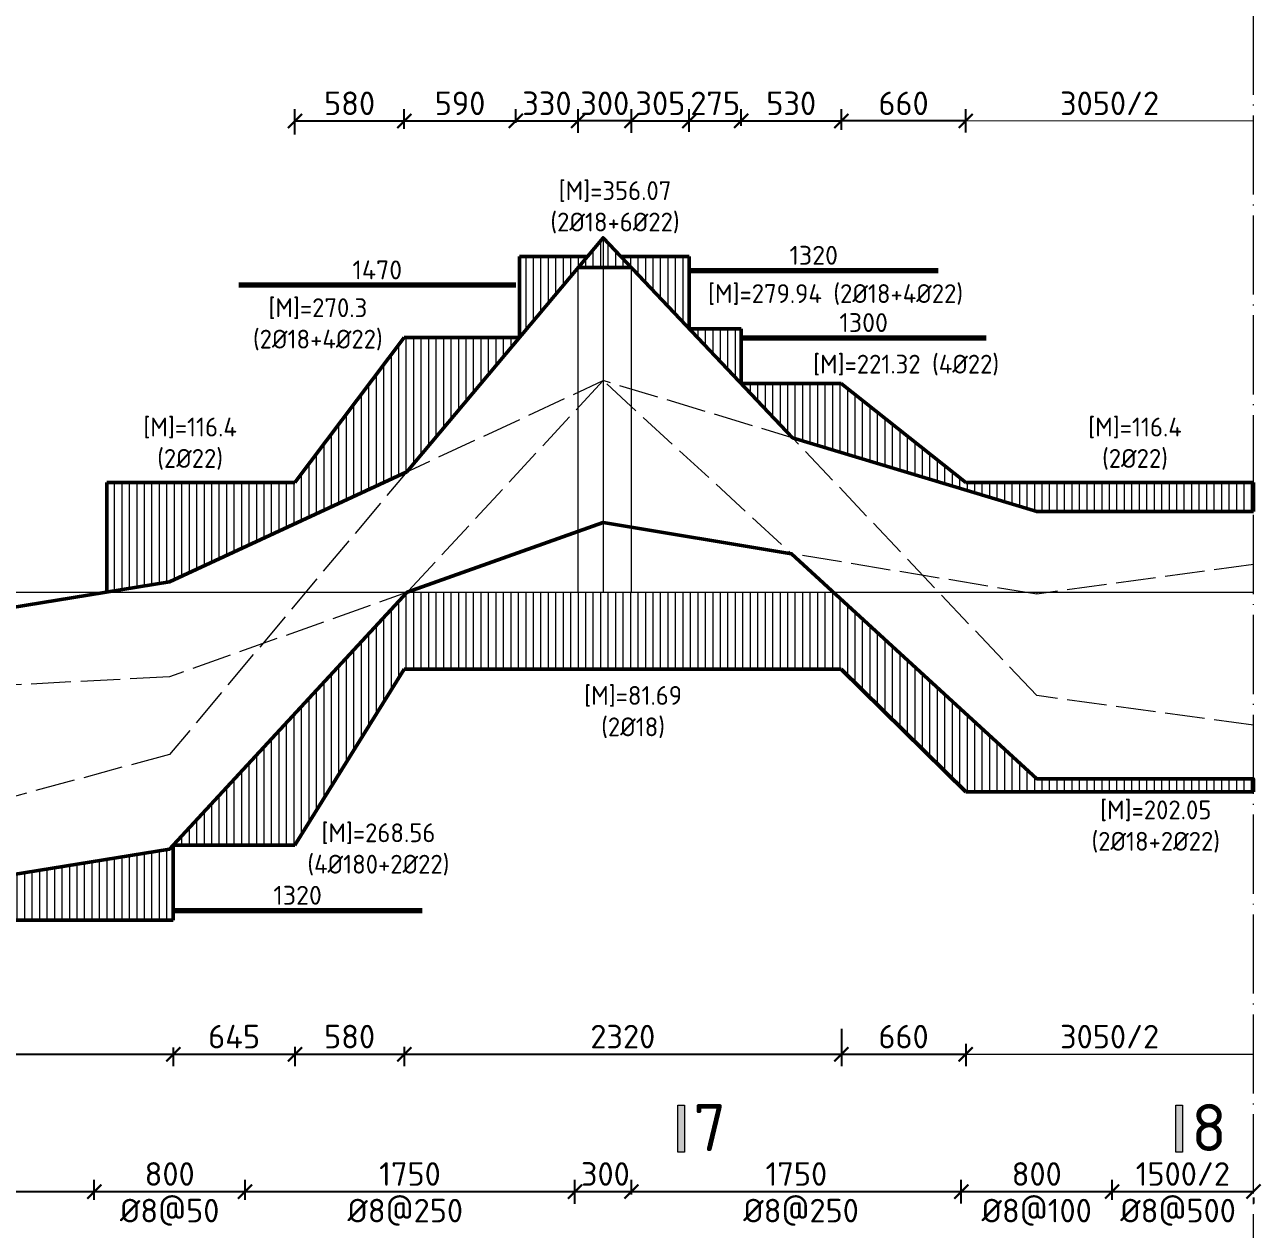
# Model space of a CAD drawing. Header units: millimetres. Extents: x 0 to 4970, y -594 to 1412.
# Drawn here: x 480.2 to 611.4, y -427.7 to -299.9 of the extents above; entities that cross this region are included whole.
import ezdxf

# ---------------------------------------------------------------- set-up
doc = ezdxf.new("R2010")
doc.units = ezdxf.units.MM
doc.header["$LTSCALE"] = 0.35
doc.header["$PDMODE"] = 3
doc.linetypes.add('ACAD_ISO02W100', pattern=[15, 12, -3])
doc.linetypes.add('ACAD_ISO04W100', pattern=[30, 24, -3, 0, -3])
doc.layers.get('0').update_dxf_attribs({"lineweight": 50})
for name, color, linetype, lineweight in [('Cotthepcat', 3, 'Continuous', 70), ('DuongBaoBieuDo', 2, 'Continuous', 50), ('Kich Thuoc', 1, 'Continuous', 20), ('Ky Hieu', 4, 'Continuous', 20), ('NetCat', 7, 'Continuous', 20), ('Text', 40, 'Continuous', 20), ('Truc', 3, 'ACAD_ISO04W100', 20)]:
    doc.layers.add(name, color=color, linetype=linetype, lineweight=lineweight)
doc.styles.get("Standard").update_dxf_attribs({"font": 'isocpeur.ttf'})
doc.styles.add('VN', font='')
doc.styles.get('VN').set_extended_font_data('TCVN 7284')
doc.dimstyles.new('Dim50', dxfattribs={"dimtxt": 2.5, "dimasz": 1.5, "dimexe": 1.25, "dimexo": 0.625, "dimtad": 1, "dimlfac": 50, "dimtxsty": 'Standard', "dimblk": 'ARCHTICK', "dimcen": 2.5, "dimadec": 0, "dimazin": 0, "dimtfac": 1, "dimtmove": 0, "dimatfit": 3, "dimfxl": 1, "dimarcsym": 0})
doc.dimstyles.new('Dim50KT', dxfattribs={"dimtxt": 2.5, "dimasz": 1.5, "dimexe": 1.25, "dimexo": 0.625, "dimtad": 1, "dimlfac": 50, "dimtxsty": 'Standard', "dimblk": 'ARCHTICK', "dimcen": 2.5, "dimse1": 1, "dimse2": 1, "dimsd1": 1, "dimsd2": 1, "dimadec": 0, "dimazin": 0, "dimtfac": 1, "dimtmove": 0, "dimatfit": 3, "dimfxl": 1, "dimarcsym": 0})
pattern_1 = [(90, (0, -594), (-0.79375, 5e-17), [])]

# ---------------------------------------------------------------- blocks, each defined once
blk = doc.blocks.new('_ArchTick')
at = {"color": 0, "linetype": 'ByBlock', "const_width": 0.15}
blk.add_lwpolyline([(-0.5, -0.5), (0.5, 0.5)], dxfattribs=at)
blk = doc.blocks.new('*D2306')
at = {"layer": 'Defpoints', "color": 0}
for p in [(566.86, -310.08), (566.86, -311.64), (580.06, -311.94)]:
    blk.add_point(p, dxfattribs=at)
at = {"layer": 'Kich Thuoc', "color": 0, "lineweight": -2}
for p, q in [((566.86, -311.01), (566.86, -308.83)), ((580.06, -311.32), (580.06, -308.83)), ((580.06, -310.08), (566.86, -310.08))]:
    blk.add_line(p, q, dxfattribs=at)
at = {"layer": 'Kich Thuoc', "color": 0, "lineweight": -2, "xscale": 1.5, "yscale": 1.5, "zscale": 1.5, "rotation": 180}
blk.add_blockref('_ArchTick', (566.86, -310.08), dxfattribs=at)
at = {"layer": 'Kich Thuoc', "color": 0, "lineweight": -2, "xscale": 1.5, "yscale": 1.5, "zscale": 1.5}
blk.add_blockref('_ArchTick', (580.06, -310.08), dxfattribs=at)
at = {"layer": 'Kich Thuoc', "color": 0, "insert": (573.46, -308.21), "char_height": 2.5, "attachment_point": 5}
blk.add_mtext('660', dxfattribs=at)
blk = doc.blocks.new('_None')
blk = doc.blocks.new('*D2307')
at = {"layer": 'Defpoints', "color": 0}
for p in [(538.93, -310.08), (538.93, -311.96), (544.59, -311.96)]:
    blk.add_point(p, dxfattribs=at)
at = {"layer": 'Kich Thuoc', "color": 0, "lineweight": -2}
for p, q in [((538.93, -311.33), (538.93, -308.83)), ((544.59, -311.33), (544.59, -308.83)), ((544.59, -310.08), (538.93, -310.08))]:
    blk.add_line(p, q, dxfattribs=at)
at = {"layer": 'Kich Thuoc', "color": 0, "lineweight": -2, "xscale": 1.5, "yscale": 1.5, "zscale": 1.5, "rotation": 180}
blk.add_blockref('_ArchTick', (538.93, -310.08), dxfattribs=at)
at = {"layer": 'Kich Thuoc', "color": 0, "lineweight": -2, "xscale": 1.5, "yscale": 1.5, "zscale": 1.5}
blk.add_blockref('_ArchTick', (544.59, -310.08), dxfattribs=at)
at = {"layer": 'Kich Thuoc', "color": 0, "insert": (541.76, -308.21), "char_height": 2.5, "attachment_point": 5}
blk.add_mtext('300', dxfattribs=at)
blk = doc.blocks.new('*D2309')
at = {"layer": 'Defpoints', "color": 0}
for p in [(566.86, -405.81), (580.06, -407.39), (580.06, -409.14)]:
    blk.add_point(p, dxfattribs=at)
at = {"layer": 'Kich Thuoc', "color": 0, "lineweight": -2}
for p, q in [((566.86, -406.44), (566.86, -410.39)), ((580.06, -408.02), (580.06, -410.39)), ((566.86, -409.14), (580.06, -409.14))]:
    blk.add_line(p, q, dxfattribs=at)
at = {"layer": 'Kich Thuoc', "color": 0, "lineweight": -2, "xscale": 1.5, "yscale": 1.5, "zscale": 1.5, "rotation": 180}
blk.add_blockref('_ArchTick', (566.86, -409.14), dxfattribs=at)
at = {"layer": 'Kich Thuoc', "color": 0, "lineweight": -2, "xscale": 1.5, "yscale": 1.5, "zscale": 1.5}
blk.add_blockref('_ArchTick', (580.06, -409.14), dxfattribs=at)
at = {"layer": 'Kich Thuoc', "color": 0, "insert": (573.46, -407.26), "char_height": 2.5, "attachment_point": 5}
blk.add_mtext('660', dxfattribs=at)
blk = doc.blocks.new('*D2322')
at = {"layer": 'Defpoints', "color": 0}
for p in [(439.13, -407.61), (495.97, -407.78), (495.97, -409.14)]:
    blk.add_point(p, dxfattribs=at)
at = {"layer": 'Kich Thuoc', "color": 0, "lineweight": -2}
for p, q in [((439.13, -408.24), (439.13, -410.39)), ((439.13, -409.14), (495.97, -409.14)), ((495.97, -408.41), (495.97, -410.39))]:
    blk.add_line(p, q, dxfattribs=at)
at = {"layer": 'Kich Thuoc', "color": 0, "lineweight": -2, "xscale": 1.5, "yscale": 1.5, "zscale": 1.5, "rotation": 180}
blk.add_blockref('_ArchTick', (439.13, -409.14), dxfattribs=at)
at = {"layer": 'Kich Thuoc', "color": 0, "lineweight": -2, "xscale": 1.5, "yscale": 1.5, "zscale": 1.5}
blk.add_blockref('_ArchTick', (495.97, -409.14), dxfattribs=at)
at = {"layer": 'Kich Thuoc', "color": 0, "insert": (467.55, -407.26), "char_height": 2.5, "attachment_point": 5}
blk.add_mtext('2840', dxfattribs=at)
blk = doc.blocks.new('*D2323')
at = {"layer": 'Defpoints', "color": 0}
for p in [(495.97, -408.41), (508.88, -408.41), (508.88, -409.14)]:
    blk.add_point(p, dxfattribs=at)
at = {"layer": 'Kich Thuoc', "color": 0, "lineweight": -2}
for p, q in [((495.97, -409.03), (495.97, -410.39)), ((495.97, -409.14), (508.88, -409.14)), ((508.88, -409.03), (508.88, -410.39))]:
    blk.add_line(p, q, dxfattribs=at)
at = {"layer": 'Kich Thuoc', "color": 0, "lineweight": -2, "xscale": 1.5, "yscale": 1.5, "zscale": 1.5, "rotation": 180}
blk.add_blockref('_ArchTick', (495.97, -409.14), dxfattribs=at)
at = {"layer": 'Kich Thuoc', "color": 0, "lineweight": -2, "xscale": 1.5, "yscale": 1.5, "zscale": 1.5}
blk.add_blockref('_ArchTick', (508.88, -409.14), dxfattribs=at)
at = {"layer": 'Kich Thuoc', "color": 0, "insert": (502.43, -407.26), "char_height": 2.5, "attachment_point": 5}
blk.add_mtext('645', dxfattribs=at)
blk = doc.blocks.new('*D2324')
at = {"layer": 'Defpoints', "color": 0}
for p in [(508.88, -407.71), (520.48, -407.71), (520.48, -409.14)]:
    blk.add_point(p, dxfattribs=at)
at = {"layer": 'Kich Thuoc', "color": 0, "lineweight": -2}
for p, q in [((508.88, -408.34), (508.88, -410.39)), ((508.88, -409.14), (520.48, -409.14)), ((520.48, -408.34), (520.48, -410.39))]:
    blk.add_line(p, q, dxfattribs=at)
at = {"layer": 'Kich Thuoc', "color": 0, "lineweight": -2, "xscale": 1.5, "yscale": 1.5, "zscale": 1.5, "rotation": 180}
blk.add_blockref('_ArchTick', (508.88, -409.14), dxfattribs=at)
at = {"layer": 'Kich Thuoc', "color": 0, "lineweight": -2, "xscale": 1.5, "yscale": 1.5, "zscale": 1.5}
blk.add_blockref('_ArchTick', (520.48, -409.14), dxfattribs=at)
at = {"layer": 'Kich Thuoc', "color": 0, "insert": (514.68, -407.26), "char_height": 2.5, "attachment_point": 5}
blk.add_mtext('580', dxfattribs=at)
blk = doc.blocks.new('*D2325')
at = {"layer": 'Defpoints', "color": 0}
for p in [(520.48, -408.34), (566.86, -408.34), (566.86, -409.14)]:
    blk.add_point(p, dxfattribs=at)
at = {"layer": 'Kich Thuoc', "color": 0, "lineweight": -2}
for p, q in [((520.48, -408.96), (520.48, -410.39)), ((520.48, -409.14), (566.86, -409.14)), ((566.86, -408.96), (566.86, -410.39))]:
    blk.add_line(p, q, dxfattribs=at)
at = {"layer": 'Kich Thuoc', "color": 0, "lineweight": -2, "xscale": 1.5, "yscale": 1.5, "zscale": 1.5, "rotation": 180}
blk.add_blockref('_ArchTick', (520.48, -409.14), dxfattribs=at)
at = {"layer": 'Kich Thuoc', "color": 0, "lineweight": -2, "xscale": 1.5, "yscale": 1.5, "zscale": 1.5}
blk.add_blockref('_ArchTick', (566.86, -409.14), dxfattribs=at)
at = {"layer": 'Kich Thuoc', "color": 0, "insert": (543.67, -407.26), "char_height": 2.5, "attachment_point": 5}
blk.add_mtext('2320', dxfattribs=at)
blk = doc.blocks.new('*D2326')
at = {"layer": 'Defpoints', "color": 0}
for p in [(520.48, -310.08), (508.88, -312.16), (520.48, -311.53)]:
    blk.add_point(p, dxfattribs=at)
at = {"layer": 'Kich Thuoc', "color": 0, "lineweight": -2}
for p, q in [((508.88, -311.53), (508.88, -308.83)), ((520.48, -310.91), (520.48, -308.83)), ((508.88, -310.08), (520.48, -310.08))]:
    blk.add_line(p, q, dxfattribs=at)
at = {"layer": 'Kich Thuoc', "color": 0, "lineweight": -2, "xscale": 1.5, "yscale": 1.5, "zscale": 1.5, "rotation": 180}
blk.add_blockref('_ArchTick', (508.88, -310.08), dxfattribs=at)
at = {"layer": 'Kich Thuoc', "color": 0, "lineweight": -2, "xscale": 1.5, "yscale": 1.5, "zscale": 1.5}
blk.add_blockref('_ArchTick', (520.48, -310.08), dxfattribs=at)
at = {"layer": 'Kich Thuoc', "color": 0, "insert": (514.68, -308.21), "char_height": 2.5, "attachment_point": 5}
blk.add_mtext('580', dxfattribs=at)
blk = doc.blocks.new('*D2327')
at = {"layer": 'Defpoints', "color": 0}
for p in [(550.73, -310.08), (544.59, -311.33), (550.73, -311.84)]:
    blk.add_point(p, dxfattribs=at)
at = {"layer": 'Kich Thuoc', "color": 0, "lineweight": -2}
for p, q in [((544.59, -310.71), (544.59, -308.83)), ((550.73, -311.22), (550.73, -308.83)), ((544.59, -310.08), (550.73, -310.08))]:
    blk.add_line(p, q, dxfattribs=at)
at = {"layer": 'Kich Thuoc', "color": 0, "lineweight": -2, "xscale": 1.5, "yscale": 1.5, "zscale": 1.5, "rotation": 180}
blk.add_blockref('_ArchTick', (544.59, -310.08), dxfattribs=at)
at = {"layer": 'Kich Thuoc', "color": 0, "lineweight": -2, "xscale": 1.5, "yscale": 1.5, "zscale": 1.5}
blk.add_blockref('_ArchTick', (550.73, -310.08), dxfattribs=at)
at = {"layer": 'Kich Thuoc', "color": 0, "insert": (547.66, -308.21), "char_height": 2.5, "attachment_point": 5}
blk.add_mtext('305', dxfattribs=at)
blk = doc.blocks.new('*D2328')
at = {"layer": 'Defpoints', "color": 0}
for p in [(556.23, -310.08), (550.73, -311.22), (556.23, -311.22)]:
    blk.add_point(p, dxfattribs=at)
at = {"layer": 'Kich Thuoc', "color": 0, "lineweight": -2}
for p, q in [((550.73, -310.59), (550.73, -308.83)), ((556.23, -310.59), (556.23, -308.83)), ((550.73, -310.08), (556.23, -310.08))]:
    blk.add_line(p, q, dxfattribs=at)
at = {"layer": 'Kich Thuoc', "color": 0, "lineweight": -2, "xscale": 1.5, "yscale": 1.5, "zscale": 1.5, "rotation": 180}
blk.add_blockref('_ArchTick', (550.73, -310.08), dxfattribs=at)
at = {"layer": 'Kich Thuoc', "color": 0, "lineweight": -2, "xscale": 1.5, "yscale": 1.5, "zscale": 1.5}
blk.add_blockref('_ArchTick', (556.23, -310.08), dxfattribs=at)
at = {"layer": 'Kich Thuoc', "color": 0, "insert": (553.48, -308.21), "char_height": 2.5, "attachment_point": 5}
blk.add_mtext('275', dxfattribs=at)
blk = doc.blocks.new('*D2329')
at = {"layer": 'Defpoints', "color": 0}
for p in [(556.23, -310.59), (566.86, -310.08), (566.86, -311.01)]:
    blk.add_point(p, dxfattribs=at)
at = {"layer": 'Kich Thuoc', "color": 0, "lineweight": -2}
for p, q in [((556.23, -309.97), (556.23, -308.83)), ((566.86, -310.39), (566.86, -308.83)), ((556.23, -310.08), (566.86, -310.08))]:
    blk.add_line(p, q, dxfattribs=at)
at = {"layer": 'Kich Thuoc', "color": 0, "lineweight": -2, "xscale": 1.5, "yscale": 1.5, "zscale": 1.5, "rotation": 180}
blk.add_blockref('_ArchTick', (556.23, -310.08), dxfattribs=at)
at = {"layer": 'Kich Thuoc', "color": 0, "lineweight": -2, "xscale": 1.5, "yscale": 1.5, "zscale": 1.5}
blk.add_blockref('_ArchTick', (566.86, -310.08), dxfattribs=at)
at = {"layer": 'Kich Thuoc', "color": 0, "insert": (561.54, -308.21), "char_height": 2.5, "attachment_point": 5}
blk.add_mtext('530', dxfattribs=at)
blk = doc.blocks.new('*D2332')
at = {"layer": 'Defpoints', "color": 0}
for p in [(495.97, -393.89), (522.37, -393.89), (522.37, -393.89)]:
    blk.add_point(p, dxfattribs=at)
at = {"layer": 'Kich Thuoc', "color": 0, "insert": (509.17, -392.26), "char_height": 2.5, "attachment_point": 5}
blk.add_mtext('{\\H0.8x;1320}', dxfattribs=at)
blk = doc.blocks.new('*D2333')
at = {"layer": 'Defpoints', "color": 0}
for p in [(502.92, -327.51), (532.32, -327.51), (532.32, -327.51)]:
    blk.add_point(p, dxfattribs=at)
at = {"layer": 'Kich Thuoc', "color": 0, "insert": (517.62, -325.89), "char_height": 2.5, "attachment_point": 5}
blk.add_mtext('{\\H0.8x;1470}', dxfattribs=at)
blk = doc.blocks.new('*D2334')
at = {"layer": 'Defpoints', "color": 0}
for p in [(550.73, -325.97), (577.13, -325.97), (577.13, -325.97)]:
    blk.add_point(p, dxfattribs=at)
at = {"layer": 'Kich Thuoc', "color": 0, "insert": (563.93, -324.34), "char_height": 2.5, "attachment_point": 5}
blk.add_mtext('{\\H0.8x;1320}', dxfattribs=at)
blk = doc.blocks.new('*D2335')
at = {"layer": 'Defpoints', "color": 0}
for p in [(556.23, -333.1), (582.23, -333.1), (582.23, -333.1)]:
    blk.add_point(p, dxfattribs=at)
at = {"layer": 'Kich Thuoc', "color": 0, "insert": (569.23, -331.48), "char_height": 2.5, "attachment_point": 5}
blk.add_mtext('{\\H0.8x;1300}', dxfattribs=at)
blk = doc.blocks.new('*D2336')
at = {"layer": 'Defpoints', "color": 0}
for p in [(520.48, -310.91), (532.32, -310.08), (532.32, -310.91)]:
    blk.add_point(p, dxfattribs=at)
at = {"layer": 'Kich Thuoc', "color": 0, "lineweight": -2}
for p, q in [((520.48, -310.28), (520.48, -308.83)), ((532.32, -310.28), (532.32, -308.83)), ((520.48, -310.08), (532.32, -310.08))]:
    blk.add_line(p, q, dxfattribs=at)
at = {"layer": 'Kich Thuoc', "color": 0, "lineweight": -2, "xscale": 1.5, "yscale": 1.5, "zscale": 1.5, "rotation": 180}
blk.add_blockref('_ArchTick', (520.48, -310.08), dxfattribs=at)
at = {"layer": 'Kich Thuoc', "color": 0, "lineweight": -2, "xscale": 1.5, "yscale": 1.5, "zscale": 1.5}
blk.add_blockref('_ArchTick', (532.32, -310.08), dxfattribs=at)
at = {"layer": 'Kich Thuoc', "color": 0, "insert": (526.4, -308.21), "char_height": 2.5, "attachment_point": 5}
blk.add_mtext('590', dxfattribs=at)
blk = doc.blocks.new('*D2337')
at = {"layer": 'Defpoints', "color": 0}
for p in [(532.32, -310.91), (538.93, -310.08), (538.93, -310.91)]:
    blk.add_point(p, dxfattribs=at)
at = {"layer": 'Kich Thuoc', "color": 0, "lineweight": -2}
for p, q in [((532.32, -310.28), (532.32, -308.83)), ((538.93, -310.28), (538.93, -308.83)), ((532.32, -310.08), (538.93, -310.08))]:
    blk.add_line(p, q, dxfattribs=at)
at = {"layer": 'Kich Thuoc', "color": 0, "lineweight": -2, "xscale": 1.5, "yscale": 1.5, "zscale": 1.5, "rotation": 180}
blk.add_blockref('_ArchTick', (532.32, -310.08), dxfattribs=at)
at = {"layer": 'Kich Thuoc', "color": 0, "lineweight": -2, "xscale": 1.5, "yscale": 1.5, "zscale": 1.5}
blk.add_blockref('_ArchTick', (538.93, -310.08), dxfattribs=at)
at = {"layer": 'Kich Thuoc', "color": 0, "insert": (535.62, -308.21), "char_height": 2.5, "attachment_point": 5}
blk.add_mtext('330', dxfattribs=at)
blk = doc.blocks.new('*D2360')
at = {"layer": 'Defpoints', "color": 0}
for p in [(503.59, -423.71), (487.59, -425.21), (503.59, -425.2)]:
    blk.add_point(p, dxfattribs=at)
at = {"layer": 'Kich Thuoc', "color": 0, "lineweight": -2}
for p, q in [((487.59, -424.59), (487.59, -422.46)), ((503.59, -424.57), (503.59, -422.46)), ((487.59, -423.71), (503.59, -423.71))]:
    blk.add_line(p, q, dxfattribs=at)
at = {"layer": 'Kich Thuoc', "color": 0, "lineweight": -2, "xscale": 1.5, "yscale": 1.5, "zscale": 1.5, "rotation": 180}
blk.add_blockref('_ArchTick', (487.59, -423.71), dxfattribs=at)
at = {"layer": 'Kich Thuoc', "color": 0, "lineweight": -2, "xscale": 1.5, "yscale": 1.5, "zscale": 1.5}
blk.add_blockref('_ArchTick', (503.59, -423.71), dxfattribs=at)
at = {"layer": 'Kich Thuoc', "color": 0, "insert": (495.59, -421.84), "char_height": 2.5, "attachment_point": 5}
blk.add_mtext('800', dxfattribs=at)
blk = doc.blocks.new('*D2361')
at = {"layer": 'Defpoints', "color": 0}
for p in [(538.59, -423.71), (503.59, -425.2), (538.59, -425.63)]:
    blk.add_point(p, dxfattribs=at)
at = {"layer": 'Kich Thuoc', "color": 0, "lineweight": -2}
for p, q in [((503.59, -424.57), (503.59, -422.46)), ((538.59, -425.01), (538.59, -422.46)), ((503.59, -423.71), (538.59, -423.71))]:
    blk.add_line(p, q, dxfattribs=at)
at = {"layer": 'Kich Thuoc', "color": 0, "lineweight": -2, "xscale": 1.5, "yscale": 1.5, "zscale": 1.5, "rotation": 180}
blk.add_blockref('_ArchTick', (503.59, -423.71), dxfattribs=at)
at = {"layer": 'Kich Thuoc', "color": 0, "lineweight": -2, "xscale": 1.5, "yscale": 1.5, "zscale": 1.5}
blk.add_blockref('_ArchTick', (538.59, -423.71), dxfattribs=at)
at = {"layer": 'Kich Thuoc', "color": 0, "insert": (521.09, -421.84), "char_height": 2.5, "attachment_point": 5}
blk.add_mtext('1750', dxfattribs=at)
blk = doc.blocks.new('*D2362')
at = {"layer": 'Defpoints', "color": 0}
for p in [(544.59, -423.71), (544.59, -424.65), (538.59, -425.63)]:
    blk.add_point(p, dxfattribs=at)
at = {"layer": 'Kich Thuoc', "color": 0, "lineweight": -2}
for p, q in [((538.59, -425.01), (538.59, -422.46)), ((544.59, -424.02), (544.59, -422.46)), ((538.59, -423.71), (544.59, -423.71))]:
    blk.add_line(p, q, dxfattribs=at)
at = {"layer": 'Kich Thuoc', "color": 0, "lineweight": -2, "xscale": 1.5, "yscale": 1.5, "zscale": 1.5, "rotation": 180}
blk.add_blockref('_ArchTick', (538.59, -423.71), dxfattribs=at)
at = {"layer": 'Kich Thuoc', "color": 0, "lineweight": -2, "xscale": 1.5, "yscale": 1.5, "zscale": 1.5}
blk.add_blockref('_ArchTick', (544.59, -423.71), dxfattribs=at)
at = {"layer": 'Kich Thuoc', "color": 0, "insert": (541.82, -421.84), "char_height": 2.5, "attachment_point": 5}
blk.add_mtext('300', dxfattribs=at)
blk = doc.blocks.new('*D2363')
at = {"layer": 'Defpoints', "color": 0}
for p in [(595.59, -423.71), (579.59, -425.59), (595.59, -425.19)]:
    blk.add_point(p, dxfattribs=at)
at = {"layer": 'Kich Thuoc', "color": 0, "lineweight": -2}
for p, q in [((579.59, -424.97), (579.59, -422.46)), ((595.59, -424.57), (595.59, -422.46)), ((579.59, -423.71), (595.59, -423.71))]:
    blk.add_line(p, q, dxfattribs=at)
at = {"layer": 'Kich Thuoc', "color": 0, "lineweight": -2, "xscale": 1.5, "yscale": 1.5, "zscale": 1.5, "rotation": 180}
blk.add_blockref('_ArchTick', (579.59, -423.71), dxfattribs=at)
at = {"layer": 'Kich Thuoc', "color": 0, "lineweight": -2, "xscale": 1.5, "yscale": 1.5, "zscale": 1.5}
blk.add_blockref('_ArchTick', (595.59, -423.71), dxfattribs=at)
at = {"layer": 'Kich Thuoc', "color": 0, "insert": (587.59, -421.84), "char_height": 2.5, "attachment_point": 5}
blk.add_mtext('800', dxfattribs=at)
blk = doc.blocks.new('*D2365')
at = {"layer": 'Defpoints', "color": 0}
for p in [(487.59, -423.71), (457.59, -424.77), (487.59, -424.77)]:
    blk.add_point(p, dxfattribs=at)
at = {"layer": 'Kich Thuoc', "color": 0, "lineweight": -2}
for p, q in [((457.59, -424.14), (457.59, -422.46)), ((487.59, -424.14), (487.59, -422.46)), ((457.59, -423.71), (487.59, -423.71))]:
    blk.add_line(p, q, dxfattribs=at)
at = {"layer": 'Kich Thuoc', "color": 0, "lineweight": -2, "xscale": 1.5, "yscale": 1.5, "zscale": 1.5, "rotation": 180}
blk.add_blockref('_ArchTick', (457.59, -423.71), dxfattribs=at)
at = {"layer": 'Kich Thuoc', "color": 0, "lineweight": -2, "xscale": 1.5, "yscale": 1.5, "zscale": 1.5}
blk.add_blockref('_ArchTick', (487.59, -423.71), dxfattribs=at)
at = {"layer": 'Kich Thuoc', "color": 0, "insert": (472.59, -421.84), "char_height": 2.5, "attachment_point": 5}
blk.add_mtext('1500', dxfattribs=at)
blk = doc.blocks.new('*D2366')
at = {"layer": 'Defpoints', "color": 0}
for p in [(579.59, -423.71), (544.59, -424.37), (579.59, -424.37)]:
    blk.add_point(p, dxfattribs=at)
at = {"layer": 'Kich Thuoc', "color": 0, "lineweight": -2}
for p, q in [((544.59, -423.74), (544.59, -422.46)), ((579.59, -423.74), (579.59, -422.46)), ((544.59, -423.71), (579.59, -423.71))]:
    blk.add_line(p, q, dxfattribs=at)
at = {"layer": 'Kich Thuoc', "color": 0, "lineweight": -2, "xscale": 1.5, "yscale": 1.5, "zscale": 1.5, "rotation": 180}
blk.add_blockref('_ArchTick', (544.59, -423.71), dxfattribs=at)
at = {"layer": 'Kich Thuoc', "color": 0, "lineweight": -2, "xscale": 1.5, "yscale": 1.5, "zscale": 1.5}
blk.add_blockref('_ArchTick', (579.59, -423.71), dxfattribs=at)
at = {"layer": 'Kich Thuoc', "color": 0, "insert": (562.09, -421.84), "char_height": 2.5, "attachment_point": 5}
blk.add_mtext('1750', dxfattribs=at)
blk = doc.blocks.new('*D2367')
at = {"layer": 'Defpoints', "color": 0}
for p in [(595.59, -423.71), (610.59, -423.71), (610.59, -423.71)]:
    blk.add_point(p, dxfattribs=at)
at = {"layer": 'Kich Thuoc', "color": 0, "lineweight": -2}
for p, q in [((595.59, -423.09), (595.59, -422.46)), ((595.59, -423.71), (610.59, -423.71)), ((610.59, -424.34), (610.59, -424.96))]:
    blk.add_line(p, q, dxfattribs=at)
at = {"layer": 'Kich Thuoc', "color": 0, "lineweight": -2, "xscale": 1.5, "yscale": 1.5, "zscale": 1.5, "rotation": 180}
blk.add_blockref('_ArchTick', (595.59, -423.71), dxfattribs=at)
at = {"layer": 'Kich Thuoc', "color": 0, "lineweight": -2, "xscale": 1.5, "yscale": 1.5, "zscale": 1.5}
blk.add_blockref('_ArchTick', (610.59, -423.71), dxfattribs=at)
at = {"layer": 'Kich Thuoc', "color": 0, "insert": (603.09, -421.84), "char_height": 2.5, "attachment_point": 5}
blk.add_mtext('1500/2', dxfattribs=at)

msp = doc.modelspace()

# ---------------------------------------------------------------- hatches: boundary and pattern name
at = {"layer": 'Ky Hieu'}
h = msp.add_hatch(dxfattribs=at)
h.set_pattern_fill('LINE', color=256, scale=0.25, angle=90, style=0)
h.set_pattern_definition(pattern_1)
h.paths.add_polyline_path([(520.752245, -347.311617), (532.719318, -333.049729), (520.483284, -333.049729), (508.883284, -348.439729), (488.914597, -348.439729), (488.914597, -360.079729), (495.586868, -358.992729)])
h.paths.add_polyline_path([(539.918749, -324.469729), (532.719318, -324.469729), (532.719318, -333.049729)])
h.paths.add_polyline_path([(541.586868, -322.481729), (538.928617, -325.649729), (541.586868, -325.649729)])
h.paths.add_polyline_path([(543.468863, -324.469729), (541.586868, -322.481729), (541.586868, -325.649729), (544.585942, -325.649729)])
h.paths.add_polyline_path([(550.729878, -324.469729), (543.468863, -324.469729), (550.729878, -332.139729)])
h.paths.add_polyline_path([(556.230074, -332.139729), (550.729878, -332.139729), (556.230074, -337.949729)])
h.paths.add_polyline_path([(566.857519, -337.949729), (556.230074, -337.949729), (561.687586, -343.714641), (587.586868, -351.540729), (610.586868, -351.540729), (610.586868, -348.439729), (580.057519, -348.439729)])
h = msp.add_hatch(dxfattribs=at)
h.set_pattern_fill('LINE', color=256, scale=0.25, angle=90, style=0)
h.set_pattern_definition(pattern_1)
h.paths.add_polyline_path([(566.011715, -360.079729), (541.586868, -360.079729), (520.872102, -360.079729), (520.798884, -360.105761), (495.968112, -386.939729), (508.883284, -386.939729), (520.483284, -368.249729), (566.857519, -368.249729), (580.057519, -381.289729), (610.586868, -381.289729), (610.586868, -379.900729), (587.586868, -379.900729)])
h.paths.add_polyline_path([(495.968112, -386.939729), (495.586868, -387.351729), (449.586868, -394.846729), (439.125166, -386.939729), (439.125166, -394.899729), (495.968112, -394.899729)])
at = {"layer": 'NetCat'}
h = msp.add_hatch(color=256, dxfattribs=at)
h.paths.add_polyline_path([(549.518802, -414.530078), (550.218802, -414.530078), (550.218802, -419.530078), (549.518802, -419.530078)])
edge = h.paths.add_edge_path(flags=17)
edge.add_line((549.518802, -419.530078), (549.518802, -414.530078))
h = msp.add_hatch(color=256, dxfattribs=at)
h.paths.add_polyline_path([(602.365428, -414.530078), (603.065428, -414.530078), (603.065428, -419.530078), (602.365428, -419.530078)])
edge = h.paths.add_edge_path(flags=17)
edge.add_line((602.365428, -419.530078), (602.365428, -414.530078))

# ---------------------------------------------------------------- linework, layer by layer
at = {"layer": 'Cotthepcat'}
for p, q in [((550.729878, -325.967466), (577.129878, -325.967466)), ((532.316552, -327.511893), (502.916552, -327.511893)), ((556.230074, -333.104174), (582.230074, -333.104174)), ((495.968112, -393.889968), (522.368112, -393.889968))]:
    msp.add_line(p, q, dxfattribs=at)
at = {"layer": 'DuongBaoBieuDo'}
for p, q in [((539.918749, -324.469729), (532.719318, -324.469729)), ((532.719318, -333.049729), (532.719318, -324.469729)), ((543.468863, -324.469729), (550.729878, -324.469729)), ((550.729878, -332.139729), (550.729878, -324.469729)), ((544.585942, -325.649729), (538.928617, -325.649729)), ((508.883284, -348.439729), (520.483284, -333.049729)), ((520.483284, -333.049729), (532.719318, -333.049729)), ((550.729878, -332.139729), (556.230074, -332.139729)), ((556.230074, -337.949729), (556.230074, -332.139729)), ((556.230074, -337.949729), (566.857519, -337.949729)), ((566.857519, -337.949729), (580.057519, -348.439729)), ((488.914597, -348.439729), (508.883284, -348.439729)), ((488.914597, -348.439729), (488.914597, -360.079729)), ((580.057519, -348.439729), (610.586868, -348.439729)), ((610.586868, -348.439729), (610.586868, -351.540729)), ((508.883284, -386.939729), (520.483284, -368.249729)), ((566.857519, -368.249729), (520.483284, -368.249729)), ((566.857519, -368.249729), (580.057519, -381.289729)), ((610.586868, -379.900729), (610.586868, -381.289729)), ((610.586868, -381.289729), (580.057519, -381.289729)), ((495.968112, -386.939729), (508.883284, -386.939729)), ((495.968112, -386.939729), (495.968112, -394.899729)), ((495.968112, -394.899729), (439.125166, -394.899729))]:
    msp.add_line(p, q, dxfattribs=at)
for points in [[(403.586868, -360.079729), (449.586868, -366.486729), (495.586868, -358.992729), (520.752245, -347.311617), (541.586868, -322.481729), (561.687586, -343.714641), (587.586868, -351.540729), (610.586868, -351.540729)], [(403.586868, -360.079729), (449.586868, -394.846729), (495.586868, -387.351729), (520.798884, -360.105761), (541.586868, -352.714729), (561.58583, -356.013688), (587.586868, -379.900729), (610.586868, -379.900729), (610.586868, -380.459729)]]:
    msp.add_lwpolyline(points, dxfattribs=at)
at = {"layer": 'Kich Thuoc'}
for p, q in [((580.057519, -310.082995), (610.586868, -310.039683)), ((541.586868, -322.481729), (541.586868, -360.079729)), ((538.928617, -360.079729), (538.928617, -325.649729)), ((544.585942, -360.079729), (544.585942, -325.649729)), ((538.928617, -360.079729), (538.928617, -333.529729)), ((403.586868, -360.079729), (541.586868, -360.079729)), ((541.586868, -360.079729), (610.586868, -360.079729)), ((580.057519, -408.643837), (580.057519, -410.38838)), ((580.057519, -409.13838), (610.586868, -409.13838))]:
    msp.add_line(p, q, dxfattribs=at)
at = {"layer": 'Ky Hieu', "linetype": 'ACAD_ISO02W100'}
for p, q in [((541.586868, -322.481729), (495.586868, -377.302729)), ((587.586868, -371.072729), (541.586868, -322.481729)), ((541.586868, -337.640729), (495.586868, -387.351729)), ((495.586868, -358.992729), (541.586868, -337.640729)), ((587.586868, -351.540729), (541.586868, -337.640729)), ((587.586868, -379.900729), (541.586868, -337.640729)), ((587.586868, -351.540729), (610.586868, -351.540729)), ((541.586868, -352.714729), (495.586868, -369.069729)), ((587.586868, -360.302729), (541.586868, -352.714729)), ((610.586868, -357.156729), (587.586868, -360.302729)), ((495.586868, -358.992729), (449.586868, -366.486729)), ((495.586868, -369.069729), (449.586868, -371.483729)), ((610.586868, -374.223729), (587.586868, -371.072729)), ((495.586868, -377.302729), (449.586868, -389.793729)), ((610.586868, -379.900729), (587.586868, -379.900729)), ((495.586868, -387.351729), (449.586868, -394.846729))]:
    msp.add_line(p, q, dxfattribs=at)
at = {"layer": 'Ky Hieu'}
msp.add_line((587.586868, -360.079729), (587.586868, -360.302729), dxfattribs=at)
at = {"layer": 'NetCat'}
for p, q in [((549.518802, -419.530078), (549.518802, -414.530078)), ((549.518802, -419.530078), (549.518802, -414.530078)), ((602.365428, -419.530078), (602.365428, -414.530078)), ((602.365428, -419.530078), (602.365428, -414.530078))]:
    msp.add_line(p, q, dxfattribs=at)
for points in [[(549.518802, -414.530078), (550.218802, -414.530078), (550.218802, -419.530078), (549.518802, -419.530078), (549.518802, -414.530078)], [(602.365428, -414.530078), (603.065428, -414.530078), (603.065428, -419.530078), (602.365428, -419.530078), (602.365428, -414.530078)]]:
    msp.add_lwpolyline(points, dxfattribs=at)
at = {"layer": 'Truc'}
msp.add_line((610.586868, -582.90184), (610.586868, -14.456148), dxfattribs=at)

# ---------------------------------------------------------------- block references
at = {"layer": 'Kich Thuoc', "xscale": 1.5, "yscale": 1.5, "zscale": 1.5, "rotation": 180}
msp.add_blockref('_ArchTick', (580.057519, -409.13838), dxfattribs=at)

# ---------------------------------------------------------------- texts
at = {"layer": 'Kich Thuoc', "char_height": 2.5, "attachment_point": 5}
for insert in [(595.322194, -308.207995), (595.322194, -407.26338)]:
    msp.add_mtext('3050/2', dxfattribs=dict(at, insert=insert))
at = {"layer": 'Kich Thuoc', "char_height": 2.5, "width": 24.5, "attachment_point": 5}
for s, insert in [('%%C8@50', (495.586868, -425.90878)), ('%%C8@250', (520.586868, -425.90878)), ('%%C8@250', (562.586868, -425.90878)), ('%%C8@100', (587.586868, -425.90878)), ('%%C8@500', (602.586868, -425.90878))]:
    msp.add_mtext(s, dxfattribs=dict(at, insert=insert))
at = {"layer": 'Text', "char_height": 2, "width": 28.27522987, "attachment_point": 5, "style": 'VN'}
for s, insert in [('[M]=356.07\\P(2%%C18+6%%C22)', (542.842428, -319.239219)), ('[M]=279.94 (2%%C18+4%%C22)', (566.243557, -328.504783)), ('[M]=270.3\\P(2%%C18+4%%C22)', (511.311203, -331.667394)), ('[M]=221.32 (4%%C22)', (573.730145, -335.991371)), ('[M]=116.4 \\P(2%%C22)', (497.759866, -344.329479)), ('[M]=116.4 \\P(2%%C22)', (598.018816, -344.329479)), ('[M]=81.69 \\P(2%%C18)', (544.762585, -372.816486)), ('[M]=202.05\\P(2%%C18+2%%C22)', (600.218063, -384.963847)), ('[M]=268.56 \\P(4%%C180+2%%C22)', (517.736596, -387.39369))]:
    msp.add_mtext(s, dxfattribs=dict(at, insert=insert))
at = {"layer": 'Text', "char_height": 5, "width": 11.43756339, "attachment_point": 1}
for s, insert in [('7', (551.142196, -414.410276)), ('8', (603.988822, -414.410276))]:
    msp.add_mtext(s, dxfattribs=dict(at, insert=insert))

# ---------------------------------------------------------------- dimensions: what is measured, and where the dimension line sits
at = {"layer": 'Kich Thuoc'}
for base, p1, p2, picture, middle in [((520.483284, -310.082995), (508.883284, -312.157245), (520.483284, -311.532245), '*D2326', (514.683284, -308.207995)), ((520.483284, -409.13838), (508.883284, -407.710035), (520.483284, -407.710035), '*D2324', (514.683284, -407.26338)), ((487.586868, -423.712086), (457.586868, -424.766687), (487.586868, -424.766687), '*D2365', (472.586868, -421.837086)), ((579.586868, -423.712086), (544.586868, -424.366656), (579.586868, -424.366656), '*D2366', (562.086868, -421.837086))]:
    dim = msp.add_linear_dim(base=base, p1=p1, p2=p2, dimstyle='Dim50', dxfattribs=at)
    dim.commit()
    dim.dimension.update_dxf_attribs({"geometry": picture, "text_midpoint": middle})
for base, p1, p2, text, dimstyle, picture, middle in [((532.316552, -310.082995), (520.483284, -310.907245), (532.316552, -310.907245), '590', 'Dim50', '*D2336', (526.399918, -308.207995)), ((538.928617, -310.082995), (532.316552, -310.907245), (538.928617, -310.907245), '330', 'Dim50', '*D2337', (535.622585, -308.207995)), ((566.857519, -310.082995), (556.230074, -310.590654), (566.857519, -311.012938), '530', 'Dim50', '*D2329', (561.543796, -308.207995)), ((577.129878, -325.967466), (550.729878, -325.967466), (577.129878, -325.967466), '{\\H0.8x;<>}', 'Dim50KT', '*D2334', (563.929878, -324.342466)), ((532.316552, -327.511893), (502.916552, -327.511893), (532.316552, -327.511893), '{\\H0.8x;<>}', 'Dim50KT', '*D2333', (517.616552, -325.886893)), ((582.230074, -333.104174), (556.230074, -333.104174), (582.230074, -333.104174), '{\\H0.8x;<>}', 'Dim50KT', '*D2335', (569.230074, -331.479174)), ((522.368112, -393.889968), (495.968112, -393.889968), (522.368112, -393.889968), '{\\H0.8x;<>}', 'Dim50KT', '*D2332', (509.168112, -392.264968)), ((495.968112, -409.13838), (439.125166, -407.614867), (495.968112, -407.784833), '2840', 'Dim50', '*D2322', (467.546639, -407.26338)), ((508.883284, -409.13838), (495.968112, -408.409833), (508.883284, -408.409833), '645', 'Dim50', '*D2323', (502.425698, -407.26338)), ((566.857519, -409.13838), (520.483284, -408.335035), (566.857519, -408.335035), '2320', 'Dim50', '*D2325', (543.670401, -407.26338)), ((610.586868, -423.712086), (595.586868, -423.712086), (610.586868, -423.712086), '1500/2', 'Dim50', '*D2367', (603.086868, -421.837086))]:
    dim = msp.add_linear_dim(base=base, p1=p1, p2=p2, text=text, dimstyle=dimstyle, dxfattribs=at)
    dim.commit()
    dim.dimension.update_dxf_attribs({"geometry": picture, "text_midpoint": middle})
for base, p1, p2, text, picture, middle in [((538.928617, -310.082995), (544.585942, -311.959797), (538.928617, -311.959797), '300', '*D2307', (541.75728, -310.082995)), ((550.729878, -310.082995), (544.585942, -311.334797), (550.729878, -311.840654), '305', '*D2327', (547.65791, -310.082995)), ((556.230074, -310.082995), (550.729878, -311.215654), (556.230074, -311.215654), '275', '*D2328', (553.479976, -310.082995))]:
    dim = msp.add_linear_dim(base=base, p1=p1, p2=p2, text=text, dimstyle='Dim50', dxfattribs=at)
    dim.commit()
    dim.dimension.update_dxf_attribs({"geometry": picture, "text_midpoint": middle, "dimtype": 160})
for base, p1, p2, override, picture, middle in [((566.857519, -310.082995), (580.057519, -311.941399), (566.857519, -311.637938), {"dimtmove": 1, "dimldrblk": 'None'}, '*D2306', (573.457519, -308.207995)), ((580.057519, -409.13838), (566.857519, -405.810024), (580.057519, -407.393837), {"dimtmove": 1}, '*D2309', (573.457519, -407.26338)), ((503.586868, -423.712086), (487.586868, -425.210921), (503.586868, -425.197459), {"dimtmove": 1}, '*D2360', (495.586868, -421.837086)), ((538.586868, -423.712086), (503.586868, -425.197459), (538.586868, -425.630821), {"dimtmove": 1}, '*D2361', (521.086868, -421.837086)), ((595.586868, -423.712086), (579.586868, -425.594907), (595.586868, -425.190682), {"dimtmove": 1}, '*D2363', (587.586868, -421.837086))]:
    dim = msp.add_linear_dim(base=base, p1=p1, p2=p2, dimstyle='Dim50', override=override, dxfattribs=at)
    dim.commit()
    dim.dimension.update_dxf_attribs({"geometry": picture, "text_midpoint": middle})
dim = msp.add_linear_dim(base=(544.586868, -423.712086), p1=(538.586868, -425.630821), p2=(544.586868, -424.648011), dimstyle='Dim50', override={"dimtmove": 1}, dxfattribs=at)
dim.commit()
dim.dimension.update_dxf_attribs({"geometry": '*D2362', "text_midpoint": (541.819638, -423.712086), "dimtype": 160})

doc.saveas('drawing.dxf')
